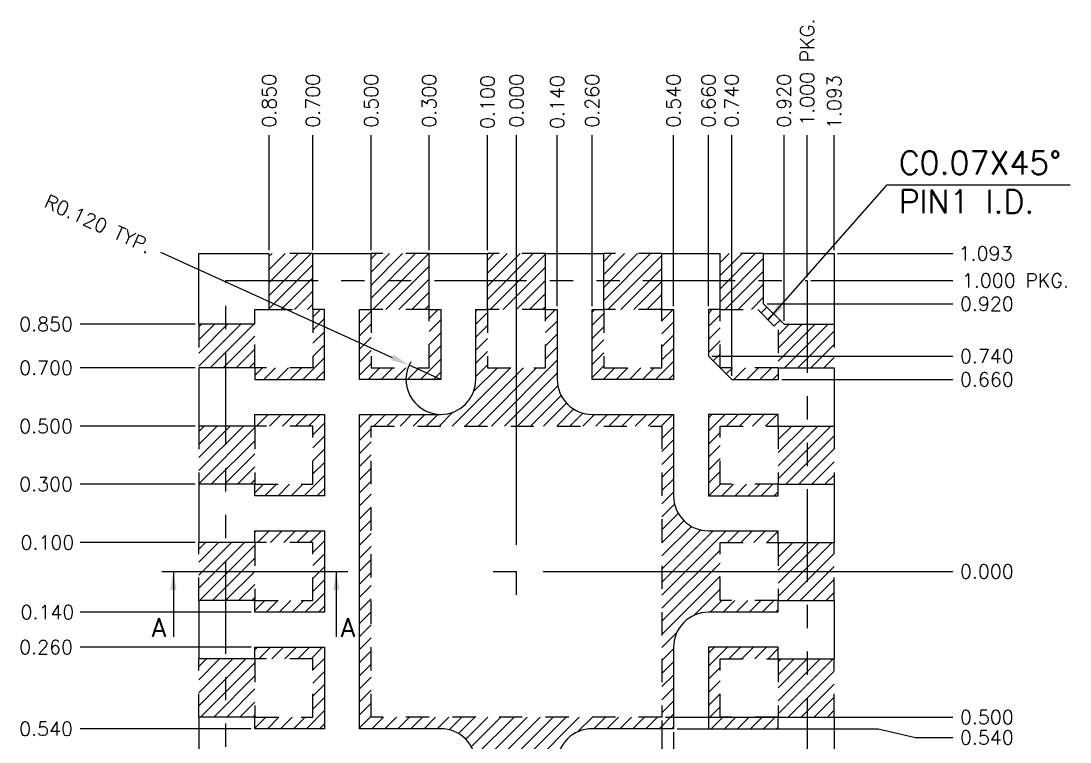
# Model space of a CAD drawing. Header units: millimetres. Extents: x 424.78 to 432.87, y 94.3 to 99.77.
# Drawn here: x 424.996 to 429.506, y 96.676 to 99.773 of the extents above; entities that cross this region are included whole.
import ezdxf

# ---------------------------------------------------------------- set-up
doc = ezdxf.new("R2010")
doc.units = ezdxf.units.MM
doc.header["$LTSCALE"] = 0.5
doc.header["$PDMODE"] = 98
for name, pattern in [('CENTER', [50.8, 31.75, -6.35, 6.35, -6.35]), ('HIDDEN', [0.375, 0.25, -0.125]), ('PHANTOM2', [31.75, 15.875, -3.175, 3.175, -3.175, 3.175, -3.175])]:
    doc.linetypes.add(name, pattern=pattern)
for name, color, linetype in [('BTM', 7, 'HIDDEN'), ('Center', 2, 'CENTER'), ('DIMENSION', 3, 'Continuous'), ('HEB', 4, 'Continuous'), ('PKG', 1, 'PHANTOM2'), ('TB', 7, 'Continuous')]:
    doc.layers.add(name, color=color, linetype=linetype)
doc.styles.add('ADESK1', font='romans', dxfattribs={"bigfont": 'AllInOneBig.shx'})
doc.styles.add('Chinese', font='', dxfattribs={"height": 5})
doc.styles.add('SIMPLEX', font='simplex.shx', dxfattribs={"bigfont": 'AllInOneBig.shx'})
doc.styles.get('Chinese').set_extended_font_data('SimSun')
doc.dimstyles.new('Standard4', dxfattribs={"dimtxt": 0.06, "dimasz": 0.08, "dimexe": 0.015, "dimexo": 0.015, "dimgap": 0.027, "dimtad": 1, "dimdec": 3, "dimlfac": 0.8, "dimzin": 1, "dimtxsty": 'SIMPLEX', "dimcen": 0.1905, "dimclrd": 256, "dimclre": 256, "dimclrt": 256, "dimazin": 3, "dimtp": 0.03, "dimtm": 0.05, "dimtfac": 0.8, "dimtdec": 3, "dimtmove": 0, "dimatfit": 3, "dimfxl": 0.05, "dimtzin": 4, "dimlwd": -1, "dimlwe": -1})

# ---------------------------------------------------------------- blocks, each defined once
blk = doc.blocks.new('*D174')
at = {"layer": 'Defpoints', "color": 0, "ltscale": 0.1, "transparency": 16777216}
for p in [(427.1262, 97.4087), (427.2262, 97.4087), (429.0012, 97.4087)]:
    blk.add_point(p, dxfattribs=at)
at = {"layer": 'DIMENSION', "ltscale": 0.1, "transparency": 16777216}
blk.add_line((427.2412, 97.4087), (429.0012, 97.4087), dxfattribs=at)
at = {"layer": 'DIMENSION', "ltscale": 0.1, "transparency": 16777216, "insert": (429.1482, 97.4087), "char_height": 0.06, "attachment_point": 5, "style": 'SIMPLEX'}
blk.add_mtext('\\A1;0.000', dxfattribs=at)
blk = doc.blocks.new('*D175')
at = {"layer": 'Defpoints', "color": 0, "ltscale": 0.1, "transparency": 16777216}
for p in [(427.1262, 99.2837), (427.1262, 97.5087), (427.1262, 97.4087)]:
    blk.add_point(p, dxfattribs=at)
at = {"layer": 'DIMENSION', "ltscale": 0.1, "transparency": 16777216}
blk.add_line((427.1262, 97.5237), (427.1262, 99.2837), dxfattribs=at)
at = {"layer": 'DIMENSION', "ltscale": 0.1, "transparency": 16777216, "insert": (427.1262, 99.4307), "char_height": 0.06, "attachment_point": 5, "rotation": 90, "style": 'SIMPLEX'}
blk.add_mtext('\\A1;0.000', dxfattribs=at)
blk = doc.blocks.new('*D164')
at = {"layer": 'Defpoints', "color": 0, "ltscale": 0.1, "transparency": 16777216}
for p in [(426.0637, 99.2837), (426.0637, 98.7743), (427.1262, 97.4087)]:
    blk.add_point(p, dxfattribs=at)
at = {"layer": 'DIMENSION', "ltscale": 0.1, "transparency": 16777216}
blk.add_line((426.0637, 98.7893), (426.0637, 99.2837), dxfattribs=at)
at = {"layer": 'DIMENSION', "ltscale": 0.1, "transparency": 16777216, "insert": (426.0637, 99.4307), "char_height": 0.06, "attachment_point": 5, "rotation": 90, "style": 'SIMPLEX'}
blk.add_mtext('\\A1;0.850', dxfattribs=at)
blk = doc.blocks.new('*D165')
at = {"layer": 'Defpoints', "color": 0, "ltscale": 0.1, "transparency": 16777216}
for p in [(426.2512, 99.2837), (426.2512, 98.7743), (427.1262, 97.4087)]:
    blk.add_point(p, dxfattribs=at)
at = {"layer": 'DIMENSION', "ltscale": 0.1, "transparency": 16777216}
blk.add_line((426.2512, 98.7893), (426.2512, 99.2837), dxfattribs=at)
at = {"layer": 'DIMENSION', "ltscale": 0.1, "transparency": 16777216, "insert": (426.2512, 99.4307), "char_height": 0.06, "attachment_point": 5, "rotation": 90, "style": 'SIMPLEX'}
blk.add_mtext('\\A1;0.700', dxfattribs=at)
blk = doc.blocks.new('*D166')
at = {"layer": 'Defpoints', "color": 0, "ltscale": 0.1, "transparency": 16777216}
for p in [(426.5012, 99.2837), (426.5012, 98.7743), (427.1262, 97.4087)]:
    blk.add_point(p, dxfattribs=at)
at = {"layer": 'DIMENSION', "ltscale": 0.1, "transparency": 16777216}
blk.add_line((426.5012, 98.7893), (426.5012, 99.2837), dxfattribs=at)
at = {"layer": 'DIMENSION', "ltscale": 0.1, "transparency": 16777216, "insert": (426.5012, 99.4307), "char_height": 0.06, "attachment_point": 5, "rotation": 90, "style": 'SIMPLEX'}
blk.add_mtext('\\A1;0.500', dxfattribs=at)
blk = doc.blocks.new('*D167')
at = {"layer": 'Defpoints', "color": 0, "ltscale": 0.1, "transparency": 16777216}
for p in [(426.7512, 99.2837), (426.7512, 98.7743), (427.1262, 97.4087)]:
    blk.add_point(p, dxfattribs=at)
at = {"layer": 'DIMENSION', "ltscale": 0.1, "transparency": 16777216}
blk.add_line((426.7512, 98.7893), (426.7512, 99.2837), dxfattribs=at)
at = {"layer": 'DIMENSION', "ltscale": 0.1, "transparency": 16777216, "insert": (426.7512, 99.4307), "char_height": 0.06, "attachment_point": 5, "rotation": 90, "style": 'SIMPLEX'}
blk.add_mtext('\\A1;0.300', dxfattribs=at)
blk = doc.blocks.new('*D168')
at = {"layer": 'Defpoints', "color": 0, "ltscale": 0.1, "transparency": 16777216}
for p in [(427.0012, 99.2837), (427.0012, 98.7743), (427.1262, 97.4087)]:
    blk.add_point(p, dxfattribs=at)
at = {"layer": 'DIMENSION', "ltscale": 0.1, "transparency": 16777216}
blk.add_line((427.0012, 98.7893), (427.0012, 99.2837), dxfattribs=at)
at = {"layer": 'DIMENSION', "ltscale": 0.1, "transparency": 16777216, "insert": (427.0012, 99.425), "char_height": 0.06, "attachment_point": 5, "rotation": 90, "style": 'SIMPLEX'}
blk.add_mtext('\\A1;0.100', dxfattribs=at)
blk = doc.blocks.new('*D169')
at = {"layer": 'Defpoints', "color": 0, "ltscale": 0.1, "transparency": 16777216}
for p in [(427.3012, 99.2837), (427.3012, 98.5337), (427.1262, 97.4087)]:
    blk.add_point(p, dxfattribs=at)
at = {"layer": 'DIMENSION', "ltscale": 0.1, "transparency": 16777216}
blk.add_line((427.3012, 98.5487), (427.3012, 99.2837), dxfattribs=at)
at = {"layer": 'DIMENSION', "ltscale": 0.1, "transparency": 16777216, "insert": (427.3012, 99.425), "char_height": 0.06, "attachment_point": 5, "rotation": 90, "style": 'SIMPLEX'}
blk.add_mtext('\\A1;0.140', dxfattribs=at)
blk = doc.blocks.new('*D170')
at = {"layer": 'Defpoints', "color": 0, "ltscale": 0.1, "transparency": 16777216}
for p in [(427.4512, 99.2837), (427.4512, 98.5337), (427.1262, 97.4087)]:
    blk.add_point(p, dxfattribs=at)
at = {"layer": 'DIMENSION', "ltscale": 0.1, "transparency": 16777216}
blk.add_line((427.4512, 98.5487), (427.4512, 99.2837), dxfattribs=at)
at = {"layer": 'DIMENSION', "ltscale": 0.1, "transparency": 16777216, "insert": (427.4512, 99.4307), "char_height": 0.06, "attachment_point": 5, "rotation": 90, "style": 'SIMPLEX'}
blk.add_mtext('\\A1;0.260', dxfattribs=at)
blk = doc.blocks.new('*D171')
at = {"layer": 'Defpoints', "color": 0, "ltscale": 0.1, "transparency": 16777216}
for p in [(427.8012, 99.2837), (427.8012, 98.5337), (427.1262, 97.4087)]:
    blk.add_point(p, dxfattribs=at)
at = {"layer": 'DIMENSION', "ltscale": 0.1, "transparency": 16777216}
blk.add_line((427.8012, 98.5487), (427.8012, 99.2837), dxfattribs=at)
at = {"layer": 'DIMENSION', "ltscale": 0.1, "transparency": 16777216, "insert": (427.8012, 99.4307), "char_height": 0.06, "attachment_point": 5, "rotation": 90, "style": 'SIMPLEX'}
blk.add_mtext('\\A1;0.540', dxfattribs=at)
blk = doc.blocks.new('*D172')
at = {"layer": 'Defpoints', "color": 0, "ltscale": 0.1, "transparency": 16777216}
for p in [(427.9512, 99.2837), (427.9512, 98.5337), (427.1262, 97.4087)]:
    blk.add_point(p, dxfattribs=at)
at = {"layer": 'DIMENSION', "ltscale": 0.1, "transparency": 16777216}
blk.add_line((427.9512, 98.5487), (427.9512, 99.2837), dxfattribs=at)
at = {"layer": 'DIMENSION', "ltscale": 0.1, "transparency": 16777216, "insert": (427.9512, 99.4307), "char_height": 0.06, "attachment_point": 5, "rotation": 90, "style": 'SIMPLEX'}
blk.add_mtext('\\A1;0.660', dxfattribs=at)
blk = doc.blocks.new('*D176')
at = {"layer": 'Defpoints', "color": 0, "ltscale": 0.1, "transparency": 16777216}
for p in [(425.2512, 98.4712), (425.7606, 98.4712), (427.1262, 97.4087)]:
    blk.add_point(p, dxfattribs=at)
at = {"layer": 'DIMENSION', "ltscale": 0.1, "transparency": 16777216}
blk.add_line((425.7456, 98.4712), (425.2512, 98.4712), dxfattribs=at)
at = {"layer": 'DIMENSION', "ltscale": 0.1, "transparency": 16777216, "insert": (425.1042, 98.4712), "char_height": 0.06, "attachment_point": 5, "style": 'SIMPLEX'}
blk.add_mtext('\\A1;0.850', dxfattribs=at)
blk = doc.blocks.new('*D177')
at = {"layer": 'Defpoints', "color": 0, "ltscale": 0.1, "transparency": 16777216}
for p in [(425.2512, 98.2837), (425.7606, 98.2837), (427.1262, 97.4087)]:
    blk.add_point(p, dxfattribs=at)
at = {"layer": 'DIMENSION', "ltscale": 0.1, "transparency": 16777216}
blk.add_line((425.7456, 98.2837), (425.2512, 98.2837), dxfattribs=at)
at = {"layer": 'DIMENSION', "ltscale": 0.1, "transparency": 16777216, "insert": (425.1042, 98.2837), "char_height": 0.06, "attachment_point": 5, "style": 'SIMPLEX'}
blk.add_mtext('\\A1;0.700', dxfattribs=at)
blk = doc.blocks.new('*D178')
at = {"layer": 'Defpoints', "color": 0, "ltscale": 0.1, "transparency": 16777216}
for p in [(425.2512, 98.0337), (425.7606, 98.0337), (427.1262, 97.4087)]:
    blk.add_point(p, dxfattribs=at)
at = {"layer": 'DIMENSION', "ltscale": 0.1, "transparency": 16777216}
blk.add_line((425.7456, 98.0337), (425.2512, 98.0337), dxfattribs=at)
at = {"layer": 'DIMENSION', "ltscale": 0.1, "transparency": 16777216, "insert": (425.1042, 98.0337), "char_height": 0.06, "attachment_point": 5, "style": 'SIMPLEX'}
blk.add_mtext('\\A1;0.500', dxfattribs=at)
blk = doc.blocks.new('*D179')
at = {"layer": 'Defpoints', "color": 0, "ltscale": 0.1, "transparency": 16777216}
for p in [(425.2512, 97.7837), (425.7606, 97.7837), (427.1262, 97.4087)]:
    blk.add_point(p, dxfattribs=at)
at = {"layer": 'DIMENSION', "ltscale": 0.1, "transparency": 16777216}
blk.add_line((425.7456, 97.7837), (425.2512, 97.7837), dxfattribs=at)
at = {"layer": 'DIMENSION', "ltscale": 0.1, "transparency": 16777216, "insert": (425.1042, 97.7837), "char_height": 0.06, "attachment_point": 5, "style": 'SIMPLEX'}
blk.add_mtext('\\A1;0.300', dxfattribs=at)
blk = doc.blocks.new('*D180')
at = {"layer": 'Defpoints', "color": 0, "ltscale": 0.1, "transparency": 16777216}
for p in [(425.2512, 97.5337), (425.7606, 97.5337), (427.1262, 97.4087)]:
    blk.add_point(p, dxfattribs=at)
at = {"layer": 'DIMENSION', "ltscale": 0.1, "transparency": 16777216}
blk.add_line((425.7456, 97.5337), (425.2512, 97.5337), dxfattribs=at)
at = {"layer": 'DIMENSION', "ltscale": 0.1, "transparency": 16777216, "insert": (425.1099, 97.5337), "char_height": 0.06, "attachment_point": 5, "style": 'SIMPLEX'}
blk.add_mtext('\\A1;0.100', dxfattribs=at)
blk = doc.blocks.new('*D181')
at = {"layer": 'Defpoints', "color": 0, "ltscale": 0.1, "transparency": 16777216}
for p in [(427.1262, 97.4087), (425.2512, 97.2337), (426.0012, 97.2337)]:
    blk.add_point(p, dxfattribs=at)
at = {"layer": 'DIMENSION', "ltscale": 0.1, "transparency": 16777216}
blk.add_line((425.9862, 97.2337), (425.2512, 97.2337), dxfattribs=at)
at = {"layer": 'DIMENSION', "ltscale": 0.1, "transparency": 16777216, "insert": (425.1099, 97.2337), "char_height": 0.06, "attachment_point": 5, "style": 'SIMPLEX'}
blk.add_mtext('\\A1;0.140', dxfattribs=at)
blk = doc.blocks.new('*D182')
at = {"layer": 'Defpoints', "color": 0, "ltscale": 0.1, "transparency": 16777216}
for p in [(427.1262, 97.4087), (425.2512, 97.0837), (426.0012, 97.0837)]:
    blk.add_point(p, dxfattribs=at)
at = {"layer": 'DIMENSION', "ltscale": 0.1, "transparency": 16777216}
blk.add_line((425.9862, 97.0837), (425.2512, 97.0837), dxfattribs=at)
at = {"layer": 'DIMENSION', "ltscale": 0.1, "transparency": 16777216, "insert": (425.1042, 97.0837), "char_height": 0.06, "attachment_point": 5, "style": 'SIMPLEX'}
blk.add_mtext('\\A1;0.260', dxfattribs=at)
blk = doc.blocks.new('*D183')
at = {"layer": 'Defpoints', "color": 0, "ltscale": 0.1, "transparency": 16777216}
for p in [(427.1262, 97.4087), (425.2512, 96.7337), (426.0012, 96.7337)]:
    blk.add_point(p, dxfattribs=at)
at = {"layer": 'DIMENSION', "ltscale": 0.1, "transparency": 16777216}
blk.add_line((425.9862, 96.7337), (425.2512, 96.7337), dxfattribs=at)
at = {"layer": 'DIMENSION', "ltscale": 0.1, "transparency": 16777216, "insert": (425.1042, 96.7337), "char_height": 0.06, "attachment_point": 5, "style": 'SIMPLEX'}
blk.add_mtext('\\A1;0.540', dxfattribs=at)
blk = doc.blocks.new('*D184')
at = {"layer": 'Defpoints', "color": 0, "ltscale": 0.1, "transparency": 16777216}
for p in [(427.1262, 97.4087), (425.2512, 96.5837), (426.0012, 96.5837)]:
    blk.add_point(p, dxfattribs=at)
at = {"layer": 'DIMENSION', "ltscale": 0.1, "transparency": 16777216}
blk.add_line((425.9862, 96.5837), (425.2512, 96.5837), dxfattribs=at)
at = {"layer": 'DIMENSION', "ltscale": 0.1, "transparency": 16777216, "insert": (425.1042, 96.5837), "char_height": 0.06, "attachment_point": 5, "style": 'SIMPLEX'}
blk.add_mtext('\\A1;0.660', dxfattribs=at)
blk = doc.blocks.new('*D185')
at = {"layer": 'Defpoints', "color": 0, "ltscale": 0.1, "transparency": 16777216}
for p in [(428.0512, 99.2837), (428.0512, 98.2337), (427.1262, 97.4087)]:
    blk.add_point(p, dxfattribs=at)
at = {"layer": 'DIMENSION', "ltscale": 0.1, "transparency": 16777216}
blk.add_line((428.0512, 98.2487), (428.0512, 99.2837), dxfattribs=at)
at = {"layer": 'DIMENSION', "ltscale": 0.1, "transparency": 16777216, "insert": (428.0512, 99.4307), "char_height": 0.06, "attachment_point": 5, "rotation": 90, "style": 'SIMPLEX'}
blk.add_mtext('\\A1;0.740', dxfattribs=at)
blk = doc.blocks.new('*D186')
at = {"layer": 'Defpoints', "color": 0, "ltscale": 0.1, "transparency": 16777216}
for p in [(427.9512, 98.3337), (429.0012, 98.3337), (427.1262, 97.4087)]:
    blk.add_point(p, dxfattribs=at)
at = {"layer": 'DIMENSION', "ltscale": 0.1, "transparency": 16777216}
blk.add_line((427.9662, 98.3337), (429.0012, 98.3337), dxfattribs=at)
at = {"layer": 'DIMENSION', "ltscale": 0.1, "transparency": 16777216, "insert": (429.1482, 98.3337), "char_height": 0.06, "attachment_point": 5, "style": 'SIMPLEX'}
blk.add_mtext('\\A1;0.740', dxfattribs=at)
blk = doc.blocks.new('*D187')
at = {"layer": 'Defpoints', "color": 0, "ltscale": 0.1, "transparency": 16777216}
for p in [(428.1887, 98.5587), (429.0012, 98.5587), (427.1262, 97.4087)]:
    blk.add_point(p, dxfattribs=at)
at = {"layer": 'DIMENSION', "ltscale": 0.1, "transparency": 16777216}
blk.add_line((428.2037, 98.5587), (429.0012, 98.5587), dxfattribs=at)
at = {"layer": 'DIMENSION', "ltscale": 0.1, "transparency": 16777216, "insert": (429.1482, 98.5587), "char_height": 0.06, "attachment_point": 5, "style": 'SIMPLEX'}
blk.add_mtext('\\A1;0.920', dxfattribs=at)
blk = doc.blocks.new('*D188')
at = {"layer": 'Defpoints', "color": 0, "ltscale": 0.1, "transparency": 16777216}
for p in [(428.3762, 98.6587), (429.0012, 98.6587), (427.1262, 97.4087)]:
    blk.add_point(p, dxfattribs=at)
at = {"layer": 'DIMENSION', "ltscale": 0.1, "transparency": 16777216}
blk.add_line((428.3912, 98.6587), (429.0012, 98.6587), dxfattribs=at)
at = {"layer": 'DIMENSION', "ltscale": 0.1, "transparency": 16777216, "insert": (429.2711, 98.6587), "char_height": 0.06, "attachment_point": 5, "style": 'SIMPLEX'}
blk.add_mtext('\\A1;1.000 PKG.', dxfattribs=at)
blk = doc.blocks.new('*D189')
at = {"layer": 'Defpoints', "color": 0, "ltscale": 0.1, "transparency": 16777216}
for p in [(428.2762, 99.2837), (428.2762, 98.4712), (427.1262, 97.4087)]:
    blk.add_point(p, dxfattribs=at)
at = {"layer": 'DIMENSION', "ltscale": 0.1, "transparency": 16777216}
blk.add_line((428.2762, 98.4862), (428.2762, 99.2837), dxfattribs=at)
at = {"layer": 'DIMENSION', "ltscale": 0.1, "transparency": 16777216, "insert": (428.2762, 99.4307), "char_height": 0.06, "attachment_point": 5, "rotation": 90, "style": 'SIMPLEX'}
blk.add_mtext('\\A1;0.920', dxfattribs=at)
blk = doc.blocks.new('*D190')
at = {"layer": 'Defpoints', "color": 0, "ltscale": 0.1, "transparency": 16777216}
for p in [(428.4918, 98.7743), (429.0012, 98.7743), (427.1262, 97.4087)]:
    blk.add_point(p, dxfattribs=at)
at = {"layer": 'DIMENSION', "ltscale": 0.1, "transparency": 16777216}
blk.add_line((428.5068, 98.7743), (429.0012, 98.7743), dxfattribs=at)
at = {"layer": 'DIMENSION', "ltscale": 0.1, "transparency": 16777216, "insert": (429.1425, 98.7743), "char_height": 0.06, "attachment_point": 5, "style": 'SIMPLEX'}
blk.add_mtext('\\A1;1.093', dxfattribs=at)
blk = doc.blocks.new('*D191')
at = {"layer": 'Defpoints', "color": 0, "ltscale": 0.1, "transparency": 16777216}
for p in [(428.3762, 99.2837), (428.3762, 98.6587), (427.1262, 97.4087)]:
    blk.add_point(p, dxfattribs=at)
at = {"layer": 'DIMENSION', "ltscale": 0.1, "transparency": 16777216}
blk.add_line((428.3762, 98.6737), (428.3762, 99.2837), dxfattribs=at)
at = {"layer": 'DIMENSION', "ltscale": 0.1, "transparency": 16777216, "insert": (428.3762, 99.5535), "char_height": 0.06, "attachment_point": 5, "rotation": 90, "style": 'SIMPLEX'}
blk.add_mtext('\\A1;1.000 PKG.', dxfattribs=at)
blk = doc.blocks.new('*D192')
at = {"layer": 'Defpoints', "color": 0, "ltscale": 0.1, "transparency": 16777216}
for p in [(428.4918, 99.2837), (428.4918, 98.7743), (427.1262, 97.4087)]:
    blk.add_point(p, dxfattribs=at)
at = {"layer": 'DIMENSION', "ltscale": 0.1, "transparency": 16777216}
blk.add_line((428.4918, 98.7893), (428.4918, 99.2837), dxfattribs=at)
at = {"layer": 'DIMENSION', "ltscale": 0.1, "transparency": 16777216, "insert": (428.4918, 99.425), "char_height": 0.06, "attachment_point": 5, "rotation": 90, "style": 'SIMPLEX'}
blk.add_mtext('\\A1;1.093', dxfattribs=at)
blk = doc.blocks.new('*D193')
at = {"layer": 'Defpoints', "color": 0, "ltscale": 0.1, "transparency": 16777216}
for p in [(427.1262, 97.4087), (427.7512, 96.7837), (427.7512, 95.5337)]:
    blk.add_point(p, dxfattribs=at)
at = {"layer": 'DIMENSION', "ltscale": 0.1, "transparency": 16777216}
blk.add_line((427.7512, 96.7687), (427.7512, 95.5337), dxfattribs=at)
at = {"layer": 'DIMENSION', "ltscale": 0.1, "transparency": 16777216, "insert": (427.7512, 95.3867), "char_height": 0.06, "attachment_point": 5, "rotation": 90, "style": 'SIMPLEX'}
blk.add_mtext('\\A1;0.500', dxfattribs=at)
blk = doc.blocks.new('*D194')
at = {"layer": 'Defpoints', "color": 0, "ltscale": 0.1, "transparency": 16777216}
for p in [(427.1262, 97.4087), (427.7512, 96.7837), (429.0012, 96.7837)]:
    blk.add_point(p, dxfattribs=at)
at = {"layer": 'DIMENSION', "ltscale": 0.1, "transparency": 16777216}
blk.add_line((427.7662, 96.7837), (429.0012, 96.7837), dxfattribs=at)
at = {"layer": 'DIMENSION', "ltscale": 0.1, "transparency": 16777216, "insert": (429.1482, 96.7837), "char_height": 0.06, "attachment_point": 5, "style": 'SIMPLEX'}
blk.add_mtext('\\A1;0.500', dxfattribs=at)
blk = doc.blocks.new('*D195')
at = {"layer": 'Defpoints', "color": 0, "ltscale": 0.1, "transparency": 16777216}
for p in [(427.1262, 97.4087), (427.8012, 96.7337), (427.8387, 95.5337)]:
    blk.add_point(p, dxfattribs=at)
at = {"layer": 'DIMENSION', "ltscale": 0.1, "transparency": 16777216}
for p, q in [((427.8012, 96.7187), (427.8012, 95.8537)), ((427.8012, 95.8537), (427.8387, 95.6937)), ((427.8387, 95.6937), (427.8387, 95.5337))]:
    blk.add_line(p, q, dxfattribs=at)
at = {"layer": 'DIMENSION', "ltscale": 0.1, "transparency": 16777216, "insert": (427.8387, 95.3867), "char_height": 0.06, "attachment_point": 5, "rotation": 90, "style": 'SIMPLEX'}
blk.add_mtext('\\A1;0.540', dxfattribs=at)
blk = doc.blocks.new('*D173')
at = {"layer": 'Defpoints', "color": 0, "ltscale": 0.1, "transparency": 16777216}
for p in [(427.1262, 97.4087), (427.8012, 96.7337), (429.0012, 96.6962)]:
    blk.add_point(p, dxfattribs=at)
at = {"layer": 'DIMENSION', "ltscale": 0.1, "transparency": 16777216}
for p, q in [((427.8162, 96.7337), (428.6812, 96.7337)), ((428.6812, 96.7337), (428.8412, 96.6962)), ((428.8412, 96.6962), (429.0012, 96.6962))]:
    blk.add_line(p, q, dxfattribs=at)
at = {"layer": 'DIMENSION', "ltscale": 0.1, "transparency": 16777216, "insert": (429.1482, 96.6962), "char_height": 0.06, "attachment_point": 5, "style": 'SIMPLEX'}
blk.add_mtext('\\A1;0.540', dxfattribs=at)
blk = doc.blocks.new('*D196')
at = {"layer": 'Defpoints', "color": 0, "ltscale": 0.1, "transparency": 16777216}
for p in [(426.6646, 98.2956), (426.8012, 98.2337)]:
    blk.add_point(p, dxfattribs=at)
at = {"layer": 'DIMENSION', "ltscale": 0.1, "transparency": 16777216}
for p, q in [((425.5955, 98.7801), (426.5917, 98.3286)), ((426.8012, 98.2337), (426.6646, 98.2956))]:
    blk.add_line(p, q, dxfattribs=at)
blk.add_arc((426.8012, 98.2337), 0.15, 149.8921, 264.2704, dxfattribs=at)
blk.add_solid([(426.5972, 98.3407), (426.5862, 98.3165), (426.6646, 98.2956)], dxfattribs=at)
at = {"layer": 'DIMENSION', "ltscale": 0.1, "transparency": 16777216, "insert": (425.3276, 98.9015), "char_height": 0.06, "attachment_point": 5, "rotation": 335.6217, "style": 'SIMPLEX'}
blk.add_mtext('\\A1;R0.120 TYP.', dxfattribs=at)
blk = doc.blocks.new('*D206')
at = {"layer": 'Defpoints', "color": 0, "ltscale": 0.1, "transparency": 16777216}
for p in [(428.2512, 98.2337), (429.0012, 98.2337), (427.1262, 97.4087)]:
    blk.add_point(p, dxfattribs=at)
at = {"layer": 'DIMENSION', "ltscale": 0.1, "transparency": 16777216}
blk.add_line((428.2662, 98.2337), (429.0012, 98.2337), dxfattribs=at)
at = {"layer": 'DIMENSION', "ltscale": 0.1, "transparency": 16777216, "insert": (429.1482, 98.2337), "char_height": 0.06, "attachment_point": 5, "style": 'SIMPLEX'}
blk.add_mtext('\\A1;0.660', dxfattribs=at)

msp = doc.modelspace()

# ---------------------------------------------------------------- hatches: boundary and pattern name
at = {"layer": 'HEB', "ltscale": 0.3}
h = msp.add_hatch(dxfattribs=at)
h.set_pattern_fill('ANSI31', color=256, scale=0.0125)
h.set_pattern_definition([(45, (403.33517, 87.596246), (-0.0280633, 0.0280633), [])])
h.paths.add_polyline_path([(428.4918, 98.2837), (428.4918, 98.4712), (428.3762, 98.4712), (428.3762, 98.2837)])
h.paths.add_polyline_path([(428.4918, 97.7837), (428.4918, 98.0337), (428.3762, 98.0337), (428.3762, 97.7837)])
h.paths.add_polyline_path([(428.4918, 97.2837), (428.4918, 97.5337), (428.3762, 97.5337), (428.3762, 97.2837)])
h.paths.add_polyline_path([(428.4918, 96.7837), (428.4918, 97.0337), (428.3762, 97.0337), (428.3762, 96.7837)])
h.paths.add_polyline_path([(428.4918, 96.3462), (428.4918, 96.5337), (428.3762, 96.5337), (428.3762, 96.3462)])
h.paths.add_polyline_path([(428.3762, 96.3462), (428.3762, 96.5337), (428.2512, 96.5337), (428.2512, 96.3462)])
h.paths.add_polyline_path([(428.3762, 96.7837), (428.3762, 97.0337), (428.2512, 97.0337), (428.2512, 96.7837)])
h.paths.add_polyline_path([(428.3762, 97.2837), (428.3762, 97.5337), (428.2512, 97.5337), (428.2512, 97.2837)])
h.paths.add_polyline_path([(428.3762, 97.7837), (428.3762, 98.0337), (428.2512, 98.0337), (428.2512, 97.7837)])
h.paths.add_polyline_path([(428.3762, 98.2837), (428.3762, 98.4712), (428.2762, 98.4712), (428.1887, 98.5587), (428.1887, 98.6587), (428.0012, 98.6587), (428.0012, 98.5337), (428.1637, 98.5337), (428.2512, 98.4462), (428.2512, 98.2837)])
h.paths.add_polyline_path([(428.1887, 98.6587), (428.1887, 98.7743), (428.0012, 98.7743), (428.0012, 98.6587)])
h.paths.add_polyline_path([(428.0512, 98.2337), (428.2512, 98.2337), (428.2512, 98.2837), (428.0012, 98.2837), (428.0012, 98.5337), (427.9512, 98.5337), (427.9512, 98.3337)])
h.paths.add_polyline_path([(428.2512, 97.7337), (428.2512, 97.7837), (428.0012, 97.7837), (428.0012, 98.0337), (428.2512, 98.0337), (428.2512, 98.0837), (427.9512, 98.0837), (427.9512, 97.7337)], flags=17)
edge = h.paths.add_edge_path()
edge.add_line((427.9512, 97.2337), (428.2512, 97.2337))
edge.add_line((428.2512, 97.2337), (428.2512, 97.2837))
edge.add_line((428.2512, 97.2837), (428.0012, 97.2837))
edge.add_line((428.0012, 97.2837), (428.0012, 97.5337))
edge.add_line((428.0012, 97.5337), (428.2512, 97.5337))
edge.add_line((428.2512, 97.5337), (428.2512, 97.5837))
edge.add_line((428.2512, 97.5837), (427.9512, 97.5837))
edge.add_arc((427.9512, 97.7337), 0.15, 180, 270, ccw=False)
edge.add_line((427.8012, 97.7337), (427.8012, 98.0837))
edge.add_line((427.8012, 98.0837), (427.4512, 98.0837))
edge.add_arc((427.4512, 98.2337), 0.15, 180, 270, ccw=False)
edge.add_line((427.3012, 98.2337), (427.3012, 98.5337))
edge.add_line((427.3012, 98.5337), (427.2512, 98.5337))
edge.add_line((427.2512, 98.5337), (427.2512, 98.2837))
edge.add_line((427.2512, 98.2837), (427.0012, 98.2837))
edge.add_line((427.0012, 98.2837), (427.0012, 98.5337))
edge.add_line((427.0012, 98.5337), (426.9512, 98.5337))
edge.add_line((426.9512, 98.5337), (426.9512, 98.2337))
edge.add_arc((426.8012, 98.2337), 0.15, 270, 360, ccw=False)
edge.add_line((426.8012, 98.0837), (426.4512, 98.0837))
edge.add_line((426.4512, 98.0837), (426.4512, 96.7337))
edge.add_line((426.4512, 96.7337), (426.8012, 96.7337))
edge.add_arc((426.8012, 96.5837), 0.15, 0, 90, ccw=False)
edge.add_line((426.9512, 96.5837), (426.9512, 96.2837))
edge.add_line((426.9512, 96.2837), (427.0012, 96.2837))
edge.add_line((427.0012, 96.2837), (427.0012, 96.5337))
edge.add_line((427.0012, 96.5337), (427.2512, 96.5337))
edge.add_line((427.2512, 96.5337), (427.2512, 96.2837))
edge.add_line((427.2512, 96.2837), (427.3012, 96.2837))
edge.add_line((427.3012, 96.2837), (427.3012, 96.5837))
edge.add_arc((427.4513, 96.5836), 0.1501, 88.6175, 179.9882, ccw=False)
edge.add_line((427.4549, 96.7337), (427.8012, 96.7337))
edge.add_line((427.8012, 96.7337), (427.8012, 97.0837))
edge.add_arc((427.9512, 97.0837), 0.15, 90, 180, ccw=False)
h.paths.add_polyline_path([(427.7512, 96.7837), (426.5012, 96.7837), (426.5012, 98.0337), (427.7512, 98.0337)], flags=16)
h.paths.add_polyline_path([(428.2512, 96.7337), (428.2512, 96.7837), (428.0012, 96.7837), (428.0012, 97.0337), (428.2512, 97.0337), (428.2512, 97.0837), (427.9512, 97.0837), (427.9512, 96.7337)], flags=17)
h.paths.add_polyline_path([(428.0012, 96.2837), (428.0012, 96.5337), (428.2512, 96.5337), (428.2512, 96.5837), (427.9512, 96.5837), (427.9512, 96.2837)])
h.paths.add_polyline_path([(428.1887, 96.1587), (428.1887, 96.2837), (428.0012, 96.2837), (428.0012, 96.1587)])
h.paths.add_polyline_path([(428.1887, 96.043), (428.1887, 96.1587), (428.0012, 96.1587), (428.0012, 96.043)])
h.paths.add_polyline_path([(427.7512, 96.043), (427.7512, 96.1587), (427.5012, 96.1587), (427.5012, 96.043)])
h.paths.add_polyline_path([(427.7512, 96.1587), (427.7512, 96.2837), (427.5012, 96.2837), (427.5012, 96.1587)])
h.paths.add_polyline_path([(427.8012, 96.2837), (427.8012, 96.5837), (427.4512, 96.5837), (427.4512, 96.2837), (427.5012, 96.2837), (427.5012, 96.5337), (427.7512, 96.5337), (427.7512, 96.2837)])
h.paths.add_polyline_path([(427.8012, 98.2337), (427.8012, 98.5337), (427.7512, 98.5337), (427.7512, 98.2837), (427.5012, 98.2837), (427.5012, 98.5337), (427.4512, 98.5337), (427.4512, 98.2337)])
h.paths.add_polyline_path([(427.7512, 98.5337), (427.7512, 98.6587), (427.5012, 98.6587), (427.5012, 98.5337)])
h.paths.add_polyline_path([(427.7512, 98.6587), (427.7512, 98.7743), (427.5012, 98.7743), (427.5012, 98.6587)])
h.paths.add_polyline_path([(427.2512, 98.6587), (427.2512, 98.7743), (427.0012, 98.7743), (427.0012, 98.6587)])
h.paths.add_polyline_path([(427.2512, 98.5337), (427.2512, 98.6587), (427.0012, 98.6587), (427.0012, 98.5337)])
h.paths.add_polyline_path([(427.2512, 96.1587), (427.2512, 96.2837), (427.0012, 96.2837), (427.0012, 96.1587)])
h.paths.add_polyline_path([(427.2512, 96.043), (427.2512, 96.1587), (427.0012, 96.1587), (427.0012, 96.043)])
h.paths.add_polyline_path([(426.7512, 96.043), (426.7512, 96.1587), (426.5012, 96.1587), (426.5012, 96.043)])
h.paths.add_polyline_path([(426.7512, 96.1587), (426.7512, 96.2837), (426.5012, 96.2837), (426.5012, 96.1587)])
h.paths.add_polyline_path([(426.8012, 96.2837), (426.8012, 96.5837), (426.4512, 96.5837), (426.4512, 96.2837), (426.5012, 96.2837), (426.5012, 96.5337), (426.7512, 96.5337), (426.7512, 96.2837)])
h.paths.add_polyline_path([(426.8012, 98.2337), (426.8012, 98.5337), (426.7512, 98.5337), (426.7512, 98.2837), (426.5012, 98.2837), (426.5012, 98.5337), (426.4512, 98.5337), (426.4512, 98.2337)])
h.paths.add_polyline_path([(426.7512, 98.5337), (426.7512, 98.6587), (426.5012, 98.6587), (426.5012, 98.5337)])
h.paths.add_polyline_path([(426.7512, 98.6587), (426.7512, 98.7743), (426.5012, 98.7743), (426.5012, 98.6587)])
h.paths.add_polyline_path([(426.2512, 98.6587), (426.2512, 98.7743), (426.0637, 98.7743), (426.0637, 98.6587)])
h.paths.add_polyline_path([(426.2512, 98.5337), (426.2512, 98.6587), (426.0637, 98.6587), (426.0637, 98.5337)])
h.paths.add_polyline_path([(426.3012, 98.2337), (426.3012, 98.5337), (426.2512, 98.5337), (426.2512, 98.2837), (426.0012, 98.2837), (426.0012, 98.2337)])
h.paths.add_polyline_path([(426.3012, 97.7337), (426.3012, 98.0837), (426.0012, 98.0837), (426.0012, 98.0337), (426.2512, 98.0337), (426.2512, 97.7837), (426.0012, 97.7837), (426.0012, 97.7337)])
h.paths.add_polyline_path([(426.3012, 97.2337), (426.3012, 97.5837), (426.0012, 97.5837), (426.0012, 97.5337), (426.2512, 97.5337), (426.2512, 97.2837), (426.0012, 97.2837), (426.0012, 97.2337)])
h.paths.add_polyline_path([(426.3012, 96.7337), (426.3012, 97.0837), (426.0012, 97.0837), (426.0012, 97.0337), (426.2512, 97.0337), (426.2512, 96.7837), (426.0012, 96.7837), (426.0012, 96.7337)])
h.paths.add_polyline_path([(426.3012, 96.2837), (426.3012, 96.5837), (426.0012, 96.5837), (426.0012, 96.5337), (426.2512, 96.5337), (426.2512, 96.2837)])
h.paths.add_polyline_path([(426.2512, 96.1587), (426.2512, 96.2837), (426.0637, 96.2837), (426.0637, 96.1587)])
h.paths.add_polyline_path([(426.2512, 96.043), (426.2512, 96.1587), (426.0637, 96.1587), (426.0637, 96.043)])
h.paths.add_polyline_path([(426.0012, 96.3462), (426.0012, 96.5337), (425.8762, 96.5337), (425.8762, 96.3462)])
h.paths.add_polyline_path([(426.0012, 96.7837), (426.0012, 97.0337), (425.8762, 97.0337), (425.8762, 96.7837)])
h.paths.add_polyline_path([(426.0012, 97.2837), (426.0012, 97.5337), (425.8762, 97.5337), (425.8762, 97.2837)])
h.paths.add_polyline_path([(426.0012, 97.7837), (426.0012, 98.0337), (425.8762, 98.0337), (425.8762, 97.7837)])
h.paths.add_polyline_path([(426.0012, 98.2837), (426.0012, 98.4712), (425.8762, 98.4712), (425.8762, 98.2837)])
h.paths.add_polyline_path([(425.8762, 98.2837), (425.8762, 98.4712), (425.7606, 98.4712), (425.7606, 98.2837)])
h.paths.add_polyline_path([(425.8762, 97.7837), (425.8762, 98.0337), (425.7606, 98.0337), (425.7606, 97.7837)])
h.paths.add_polyline_path([(425.8762, 97.2837), (425.8762, 97.5337), (425.7606, 97.5337), (425.7606, 97.2837)])
h.paths.add_polyline_path([(425.8762, 96.7837), (425.8762, 97.0337), (425.7606, 97.0337), (425.7606, 96.7837)])
h.paths.add_polyline_path([(425.8762, 96.3462), (425.8762, 96.5337), (425.7606, 96.5337), (425.7606, 96.3462)])

# ---------------------------------------------------------------- linework, layer by layer
at = {"ltscale": 0.1}
for p, q in [((426.0637, 98.6587), (426.0637, 98.7743)), ((426.2512, 98.6587), (426.2512, 98.7743)), ((426.5012, 98.6587), (426.5012, 98.7743)), ((426.7512, 98.6587), (426.7512, 98.7743)), ((427.0012, 98.6587), (427.0012, 98.7743)), ((427.2512, 98.6587), (427.2512, 98.7743)), ((427.5012, 98.6587), (427.5012, 98.7743)), ((427.7512, 98.6587), (427.7512, 98.7743)), ((428.0012, 98.6587), (428.0012, 98.7743)), ((428.1887, 98.6587), (428.1887, 98.7743)), ((426.0637, 98.5337), (426.0637, 98.6587)), ((426.2512, 98.5337), (426.2512, 98.6587)), ((426.5012, 98.5337), (426.5012, 98.6587)), ((426.7512, 98.5337), (426.7512, 98.6587)), ((427.0012, 98.5337), (427.0012, 98.6587)), ((427.2512, 98.5337), (427.2512, 98.6587)), ((427.5012, 98.5337), (427.5012, 98.6587)), ((427.7512, 98.5337), (427.7512, 98.6587)), ((428.0012, 98.5337), (428.0012, 98.6587)), ((428.1887, 98.5587), (428.1887, 98.6587)), ((426.3012, 98.5337), (426.2512, 98.5337)), ((426.3012, 98.2337), (426.3012, 98.5337)), ((426.4512, 98.2337), (426.4512, 98.5337)), ((426.4512, 98.5337), (426.5012, 98.5337)), ((426.7512, 98.5337), (426.8012, 98.5337)), ((426.8012, 98.5337), (426.8012, 98.2337)), ((426.9512, 98.5337), (427.0012, 98.5337)), ((427.2512, 98.5337), (427.3012, 98.5337)), ((427.4512, 98.2337), (427.4512, 98.5337)), ((427.4512, 98.5337), (427.5012, 98.5337)), ((427.7512, 98.5337), (427.8012, 98.5337)), ((427.8012, 98.5337), (427.8012, 98.2337)), ((428.0012, 98.5337), (427.9512, 98.5337)), ((427.9512, 98.5337), (427.9512, 98.3337)), ((428.1887, 98.5587), (428.2762, 98.4712)), ((425.8762, 98.4712), (425.7606, 98.4712)), ((426.0012, 98.4712), (425.8762, 98.4712)), ((428.2762, 98.4712), (428.3762, 98.4712)), ((428.3762, 98.4712), (428.4918, 98.4712)), ((427.9512, 98.3337), (428.0512, 98.2337)), ((425.8762, 98.2837), (425.7606, 98.2837)), ((426.0012, 98.2837), (425.8762, 98.2837)), ((426.0012, 98.2837), (426.0012, 98.2337)), ((428.2512, 98.2837), (428.2512, 98.2337)), ((428.2512, 98.2837), (428.3762, 98.2837)), ((428.3762, 98.2837), (428.4918, 98.2837)), ((426.0012, 98.2337), (426.3012, 98.2337)), ((426.8012, 98.2337), (426.4512, 98.2337)), ((427.8012, 98.2337), (427.4512, 98.2337)), ((428.0512, 98.2337), (428.2512, 98.2337)), ((426.0012, 98.0337), (426.0012, 98.0837)), ((426.0012, 98.0837), (426.3012, 98.0837)), ((426.3012, 98.0837), (426.3012, 97.7337)), ((428.2512, 98.0837), (427.9512, 98.0837)), ((427.9512, 98.0837), (427.9512, 97.7337)), ((428.2512, 98.0337), (428.2512, 98.0837)), ((425.8762, 98.0337), (425.7606, 98.0337)), ((426.0012, 98.0337), (425.8762, 98.0337)), ((428.2512, 98.0337), (428.3762, 98.0337)), ((428.3762, 98.0337), (428.4918, 98.0337)), ((425.8762, 97.7837), (425.7606, 97.7837)), ((426.0012, 97.7837), (425.8762, 97.7837)), ((426.0012, 97.7337), (426.0012, 97.7837)), ((428.2512, 97.7837), (428.3762, 97.7837)), ((428.2512, 97.7337), (428.2512, 97.7837)), ((428.3762, 97.7837), (428.4918, 97.7837)), ((426.3012, 97.7337), (426.0012, 97.7337)), ((427.9512, 97.7337), (428.2512, 97.7337)), ((426.0012, 97.5337), (426.0012, 97.5837)), ((426.0012, 97.5837), (426.3012, 97.5837)), ((426.3012, 97.5837), (426.3012, 97.2337)), ((428.2512, 97.5337), (428.2512, 97.5837)), ((425.8762, 97.5337), (425.7606, 97.5337)), ((426.0012, 97.5337), (425.8762, 97.5337)), ((428.2512, 97.5337), (428.3762, 97.5337)), ((428.3762, 97.5337), (428.4918, 97.5337)), ((425.6012, 97.4087), (426.4012, 97.4087)), ((425.8762, 97.2837), (425.7606, 97.2837)), ((426.0012, 97.2837), (425.8762, 97.2837)), ((426.0012, 97.2337), (426.0012, 97.2837)), ((428.2512, 97.2337), (428.2512, 97.2837)), ((428.2512, 97.2837), (428.3762, 97.2837)), ((428.3762, 97.2837), (428.4918, 97.2837)), ((426.3012, 97.2337), (426.0012, 97.2337)), ((426.0012, 97.0337), (426.0012, 97.0837)), ((426.0012, 97.0837), (426.3012, 97.0837)), ((426.3012, 97.0837), (426.3012, 96.7337)), ((428.2512, 97.0837), (427.9512, 97.0837)), ((427.9512, 97.0837), (427.9512, 96.7337)), ((428.2512, 97.0337), (428.2512, 97.0837)), ((425.8762, 97.0337), (425.7606, 97.0337)), ((426.0012, 97.0337), (425.8762, 97.0337)), ((428.2512, 97.0337), (428.3762, 97.0337)), ((428.3762, 97.0337), (428.4918, 97.0337)), ((425.8762, 96.7837), (425.7606, 96.7837)), ((426.0012, 96.7837), (425.8762, 96.7837)), ((426.0012, 96.7337), (426.0012, 96.7837)), ((428.2512, 96.7337), (428.2512, 96.7837)), ((428.2512, 96.7837), (428.3762, 96.7837)), ((428.3762, 96.7837), (428.4918, 96.7837)), ((426.3012, 96.7337), (426.0012, 96.7337)), ((427.9512, 96.7337), (428.2512, 96.7337))]:
    msp.add_line(p, q, dxfattribs=at)
for points in [[(425.7606, 98.4712), (425.7606, 98.7743), (426.0637, 98.7743)], [(426.2512, 98.7743), (426.5012, 98.7743)], [(426.7512, 98.7743), (427.0012, 98.7743)], [(427.2512, 98.7743), (427.5012, 98.7743)], [(427.7512, 98.7743), (428.0012, 98.7743)], [(428.1887, 98.7743), (428.4918, 98.7743), (428.4918, 98.4712)], [(426.0012, 98.4712), (426.0012, 98.5337), (426.0637, 98.5337)], [(425.7606, 98.2837), (425.7606, 98.0337)], [(428.4918, 98.2837), (428.4918, 98.0337)], [(425.7606, 97.7837), (425.7606, 97.5337)], [(428.4918, 97.7837), (428.4918, 97.5337)], [(425.7606, 97.2837), (425.7606, 97.0337)], [(428.4918, 97.2837), (428.4918, 97.0337)], [(425.7606, 96.7837), (425.7606, 96.5337)], [(428.4918, 96.7837), (428.4918, 96.5337)]]:
    msp.add_lwpolyline(points, dxfattribs=at)
for points in [[(426.9512, 96.2837), (426.9512, 96.5837, 0.414214), (426.8012, 96.7337), (426.4512, 96.7337), (426.4512, 98.0837), (426.8012, 98.0837, 0.414214), (426.9512, 98.2337), (426.9512, 98.5337)], [(427.3012, 98.5337), (427.3012, 98.2337, 0.414214), (427.4512, 98.0837), (427.8012, 98.0837), (427.8012, 97.7337, 0.414214), (427.9512, 97.5837), (428.2512, 97.5837)], [(428.2512, 97.2337), (427.9512, 97.2337, 0.414214), (427.8012, 97.0837), (427.8012, 96.7337), (427.4512, 96.7337, 0.414214), (427.3012, 96.5837), (427.3012, 96.2837)]]:
    msp.add_lwpolyline(points, format="xyb", dxfattribs=at)
at = {"layer": 'BTM', "ltscale": 0.3}
for p, q in [((426.2512, 98.7743), (426.0637, 98.7743)), ((426.7512, 98.7743), (426.5012, 98.7743)), ((427.2512, 98.7743), (427.0012, 98.7743)), ((427.7512, 98.7743), (427.5012, 98.7743)), ((428.1887, 98.7743), (428.0012, 98.7743)), ((425.7606, 98.4712), (425.7606, 98.2837)), ((428.4918, 98.4712), (428.4918, 98.2837)), ((425.7606, 98.0337), (425.7606, 97.7837)), ((428.4918, 98.0337), (428.4918, 97.7837)), ((425.7606, 97.2837), (425.7606, 97.5337)), ((428.4918, 97.2837), (428.4918, 97.5337)), ((425.7606, 96.7837), (425.7606, 97.0337)), ((428.4918, 96.7837), (428.4918, 97.0337))]:
    msp.add_line(p, q, dxfattribs=at)
msp.add_lwpolyline([(426.0637, 98.5337), (426.2512, 98.5337), (426.2512, 98.2837), (426.0012, 98.2837), (426.0012, 98.4712)], dxfattribs=at)
for points in [[(426.5012, 98.5337), (426.5012, 98.2837), (426.7512, 98.2837), (426.7512, 98.5337)], [(427.0012, 98.5337), (427.0012, 98.2837), (427.2512, 98.2837), (427.2512, 98.5337)], [(427.5012, 98.5337), (427.5012, 98.2837), (427.7512, 98.2837), (427.7512, 98.5337)], [(428.2512, 98.4462), (428.2512, 98.2837), (428.0012, 98.2837), (428.0012, 98.5337), (428.1637, 98.5337)], [(426.0012, 98.0337), (426.0012, 97.7837), (426.2512, 97.7837), (426.2512, 98.0337)], [(427.7512, 98.0337), (427.7512, 96.7837), (426.5012, 96.7837), (426.5012, 98.0337)], [(428.2512, 98.0337), (428.2512, 97.7837), (428.0012, 97.7837), (428.0012, 98.0337)], [(426.0012, 97.5337), (426.0012, 97.2837), (426.2512, 97.2837), (426.2512, 97.5337)], [(428.2512, 97.5337), (428.2512, 97.2837), (428.0012, 97.2837), (428.0012, 97.5337)], [(426.0012, 97.0337), (426.0012, 96.7837), (426.2512, 96.7837), (426.2512, 97.0337)], [(428.2512, 97.0337), (428.2512, 96.7837), (428.0012, 96.7837), (428.0012, 97.0337)]]:
    msp.add_lwpolyline(points, close=True, dxfattribs=at)
at = {"layer": 'Center', "ltscale": 0.005}
for p, q in [((427.1262, 97.3087), (427.1262, 97.5087)), ((427.0262, 97.4087), (427.2262, 97.4087))]:
    msp.add_line(p, q, dxfattribs=at)
at = {"layer": 'PKG', "ltscale": 0.05}
msp.add_lwpolyline([(428.3762, 98.6587), (428.3762, 96.1587), (425.8762, 96.1587), (425.8762, 98.6587)], close=True, dxfattribs=at)

# ---------------------------------------------------------------- texts
at = {"ltscale": 0.1, "char_height": 0.08, "width": 0.095968, "attachment_point": 1, "style": 'Chinese'}
for insert in [(425.5576, 97.208), (426.3702, 97.208)]:
    msp.add_mtext('{\\Fsimplex|c0;A}', dxfattribs=dict(at, insert=insert))
at = {"layer": 'TB', "insert": (428.7693, 99.2143), "char_height": 0.1, "width": 0.702327, "attachment_point": 1, "style": 'ADESK1'}
msp.add_mtext('C0.07X45%%D\\PPIN1 I.D.', dxfattribs=at)

# ---------------------------------------------------------------- dimensions: what is measured, and where the dimension line sits
at = {"layer": 'DIMENSION', "ltscale": 0.1}
for offset, dtype, picture, middle in [((0, 0.625), 1, '*D191', (428.3762, 99.5535)), ((0.625, 0), 0, '*D188', (429.2711, 98.6587))]:
    dim = msp.add_ordinate_dim(feature_location=(428.3762, 98.6587), offset=offset, dtype=dtype, origin=(427.1262, 97.4087), text='<> PKG.', dimstyle='Standard4', dxfattribs=at)
    dim.commit()
    dim.dimension.update_dxf_attribs({"geometry": picture, "text_midpoint": middle})
for feature_location, offset, dtype, origin, picture, middle in [((426.0637, 98.7743), (0, 0.5094), 1, (427.1262, 97.4087), '*D164', (426.0637, 99.4307)), ((426.2512, 98.7743), (0, 0.5094), 1, (427.1262, 97.4087), '*D165', (426.2512, 99.4307)), ((426.5012, 98.7743), (0, 0.5094), 1, (427.1262, 97.4087), '*D166', (426.5012, 99.4307)), ((426.7512, 98.7743), (0, 0.5094), 1, (427.1262, 97.4087), '*D167', (426.7512, 99.4307)), ((427.0012, 98.7743), (0, 0.5094), 1, (427.1262, 97.4087), '*D168', (427.0012, 99.425)), ((427.1262206024, 97.5086664306), (0, 1.775), 1, (427.1262206024, 97.4086664306), '*D175', (427.1262206024, 99.4306664306)), ((427.4512, 98.5337), (0, 0.75), 1, (427.1262, 97.4087), '*D170', (427.4512, 99.4307)), ((427.8012, 98.5337), (0, 0.75), 1, (427.1262, 97.4087), '*D171', (427.8012, 99.4307)), ((427.9512, 98.5337), (0, 0.75), 1, (427.1262, 97.4087), '*D172', (427.9512, 99.4307)), ((428.0512, 98.2337), (0, 1.05), 1, (427.1262, 97.4087), '*D185', (428.0512, 99.4307)), ((428.2762, 98.4712), (0, 0.8125), 1, (427.1262, 97.4087), '*D189', (428.2762, 99.4307)), ((427.3012, 98.5337), (0, 0.75), 1, (427.1262, 97.4087), '*D169', (427.3012, 99.425)), ((428.49185, 98.77429), (0, 0.50938), 1, (427.12622, 97.40867), '*D192', (428.49185, 99.42495)), ((428.4918, 98.7743), (0.5094, 0), 0, (427.1262, 97.4087), '*D190', (429.1425, 98.7743)), ((428.1887, 98.5587), (0.8125, 0), 0, (427.1262, 97.4087), '*D187', (429.1482, 98.5587)), ((425.7606, 98.4712), (-0.5094, 0), 0, (427.1262, 97.4087), '*D176', (425.1042, 98.4712)), ((427.9512, 98.3337), (1.05, 0), 0, (427.1262, 97.4087), '*D186', (429.1482, 98.3337)), ((425.7606, 98.2837), (-0.5094, 0), 0, (427.1262, 97.4087), '*D177', (425.1042, 98.2837)), ((428.2512, 98.2337), (0.75, 0), 0, (427.1262, 97.4087), '*D206', (429.1482, 98.2337)), ((425.7606, 98.0337), (-0.5094, 0), 0, (427.1262, 97.4087), '*D178', (425.1042, 98.0337)), ((425.7606, 97.7837), (-0.5094, 0), 0, (427.1262, 97.4087), '*D179', (425.1042, 97.7837)), ((425.7606, 97.5337), (-0.5094, 0), 0, (427.1262, 97.4087), '*D180', (425.1099, 97.5337)), ((426.0012, 97.0837), (-0.75, 0), 0, (427.1262, 97.4087), '*D182', (425.1042, 97.0837)), ((426.0012, 96.7337), (-0.75, 0), 0, (427.1262, 97.4087), '*D183', (425.1042, 96.7337)), ((426.0012, 96.5837), (-0.75, 0), 0, (427.1262, 97.4087), '*D184', (425.1042, 96.5837)), ((426.0012, 97.2337), (-0.75, 0), 0, (427.1262, 97.4087), '*D181', (425.1099, 97.2337)), ((427.2262206024, 97.4086664306), (1.775, 0), 0, (427.1262206024, 97.4086664306), '*D174', (429.1482206024, 97.4086664306)), ((427.7512, 96.7837), (0, -1.25), 1, (427.1262, 97.4087), '*D193', (427.7512, 95.3867)), ((427.7512, 96.7837), (1.25, 0), 0, (427.1262, 97.4087), '*D194', (429.1482, 96.7837)), ((427.8012, 96.7337), (0.0375, -1.2), 1, (427.1262, 97.4087), '*D195', (427.8387, 95.3867)), ((427.8012, 96.7337), (1.2, -0.0375), 0, (427.1262, 97.4087), '*D173', (429.1482, 96.6962))]:
    dim = msp.add_ordinate_dim(feature_location=feature_location, offset=offset, dtype=dtype, origin=origin, dimstyle='Standard4', dxfattribs=at)
    dim.commit()
    dim.dimension.update_dxf_attribs({"geometry": picture, "text_midpoint": middle})
dim = msp.add_radius_dim(center=(426.8012, 98.2337), mpoint=(426.6646, 98.2956), text='<> TYP.', dimstyle='Standard4', dxfattribs=at)
dim.commit()
dim.dimension.update_dxf_attribs({"geometry": '*D196', "text_midpoint": (425.3276, 98.9015), "dimtype": 164})

# ---------------------------------------------------------------- leaders
at = {"color": 1, "ltscale": 0.1}
msp.add_leader([(428.2075, 98.4899), (428.7199, 99.0695), (429.5056, 99.0695)], dimstyle='Standard4', dxfattribs=at)
at = {"ltscale": 0.1}
for points in [[(425.6512, 97.4087), (425.6512, 97.1287)], [(426.3512, 97.4087), (426.3512, 97.1287)]]:
    msp.add_leader(points, dimstyle='Standard4', override={"dimgap": 0.027, "dimtad": 0}, dxfattribs=at)

doc.saveas('drawing.dxf')
